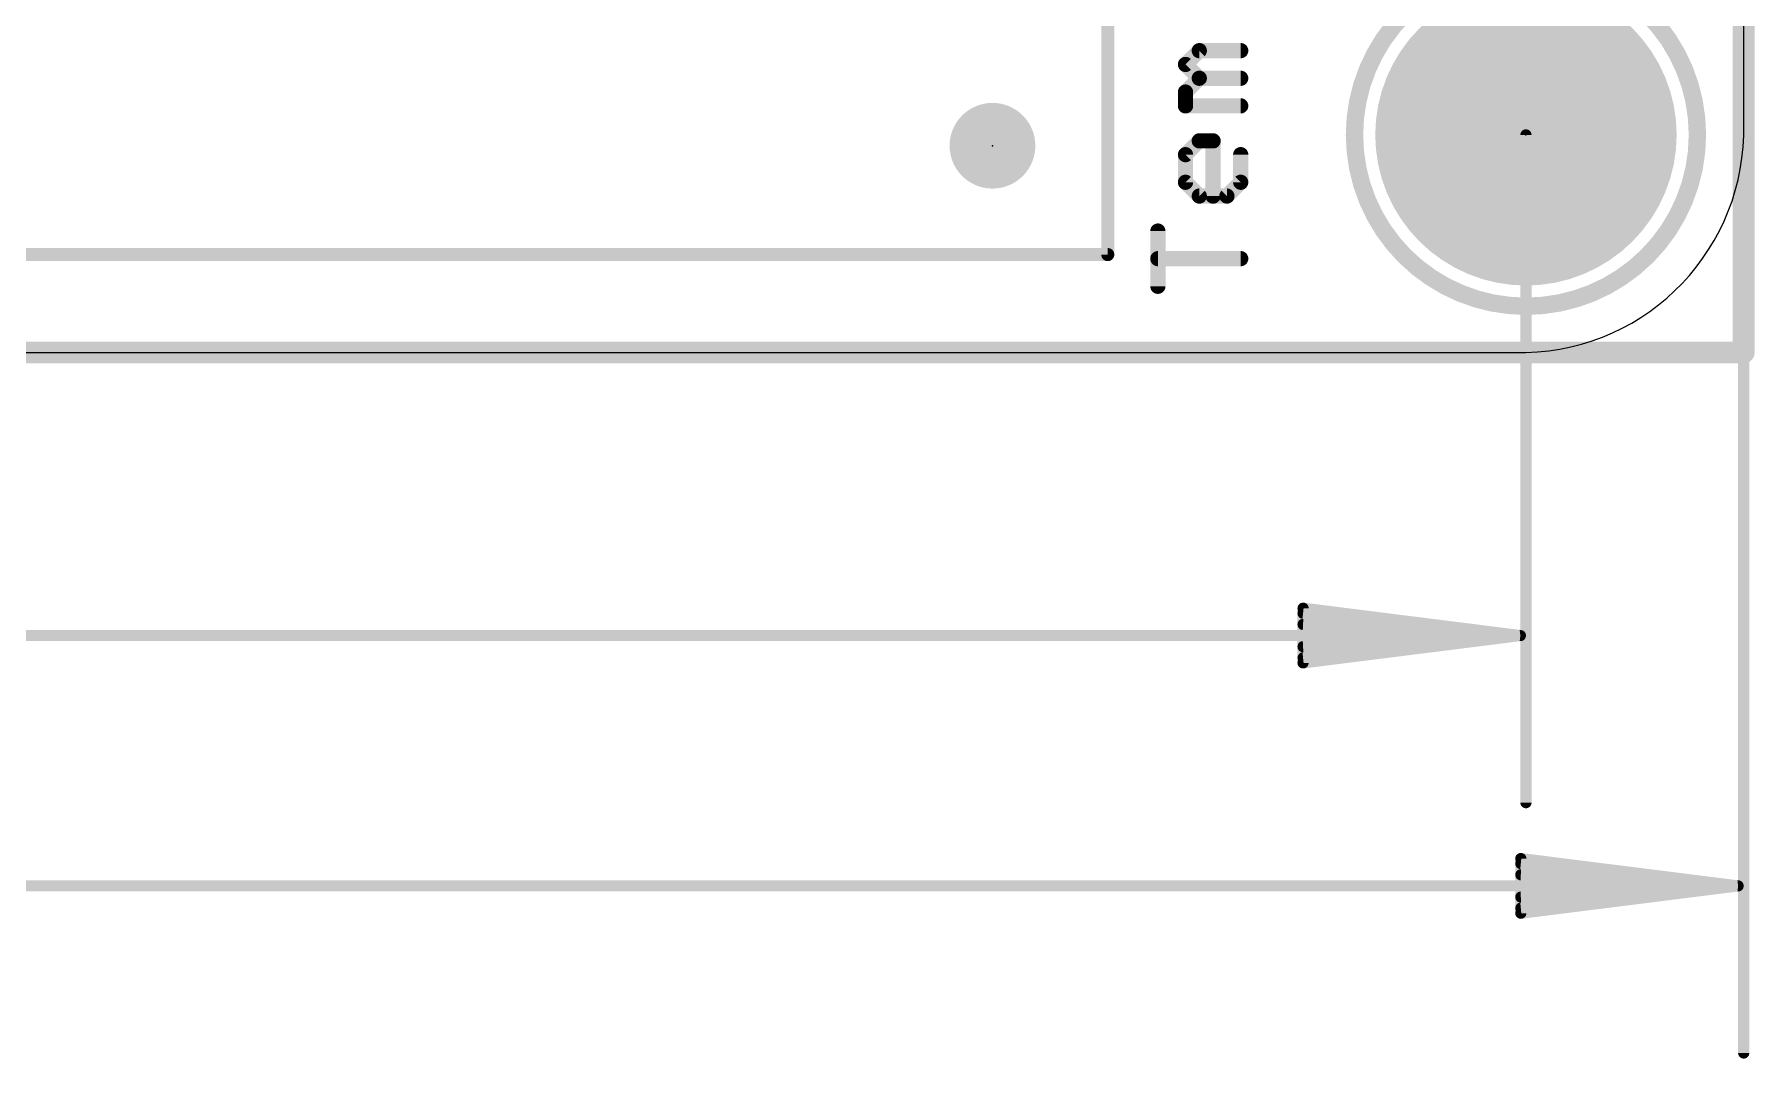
# Model space of a CAD drawing. Extents: x -8.1 to 51, y -8.2 to 25.5.
# Drawn here: x 30.86 to 50.93, y -8.24 to 3.71 of the extents above; entities that cross this region are included whole.
import ezdxf

# ---------------------------------------------------------------- set-up
doc = ezdxf.new("R2010")
doc.units = 0
for name, color, linetype in [('1', 12, 'CONTINUOUS'), ('16', 5, 'CONTINUOUS'), ('17', 110, 'CONTINUOUS'), ('20', 53, 'CONTINUOUS'), ('21', 40, 'CONTINUOUS'), ('23', 40, 'CONTINUOUS'), ('47', 253, 'CONTINUOUS')]:
    doc.layers.add(name, color=color, linetype=linetype)

# ---------------------------------------------------------------- blocks, each defined once
blk = doc.blocks.new('PIE')
at = {"const_width": 0.5}
blk.add_lwpolyline([(0, -0.25, 1), (0, 0.25, 1), (0, -0.25)], format="xyb", dxfattribs=at)
blk = doc.blocks.new('ROUNDP')
at = {"const_width": 0.5}
blk.add_lwpolyline([(0, -0.25, 1), (0, 0.25, 1), (0, -0.25)], format="xyb", dxfattribs=at)

msp = doc.modelspace()

# ---------------------------------------------------------------- linework, layer by layer
at = {"layer": '1', "const_width": 0.254}
for points in [[(50.8, 0), (50.8, 25.4)], [(0, 0), (50.8, 0)]]:
    msp.add_lwpolyline(points, dxfattribs=at)
at = {"layer": '1', "const_width": 0.127}
for points in [[(50.7365, 0, 1), (50.8635, 0)], [(50.8, -0.0635, 1), (50.8, 0.0635)]]:
    msp.add_lwpolyline(points, format="xyb", dxfattribs=at)
at = {"layer": '16', "const_width": 0.254}
for points in [[(50.8, 0), (50.8, 25.4)], [(0, 0), (50.8, 0)]]:
    msp.add_lwpolyline(points, dxfattribs=at)
at = {"layer": '16', "const_width": 0.127}
for points in [[(50.7365, 0, 1), (50.8635, 0)], [(50.8, -0.0635, 1), (50.8, 0.0635)]]:
    msp.add_lwpolyline(points, format="xyb", dxfattribs=at)
at = {"layer": '20'}
for p, q in [((50.8, 2.667), (50.8, 22.987)), ((2.54, 0), (48.26, 0))]:
    msp.add_line(p, q, dxfattribs=at)
msp.add_arc((48.1965, 2.6035), 2.6043, 271.3972, 1.3972, dxfattribs=at)
at = {"layer": '21'}
for points, const_width in [([(43.382, 24.143), (43.382, 1.143)], 0.1524), ([(44.2886, 3.3613), (44.4496, 3.5223)], 0.1778), ([(44.4496, 3.2002), (44.2886, 3.3613)], 0.1778), ([(44.4496, 3.5223), (44.9326, 3.5223)], 0.1778), ([(44.2886, 3.0392), (44.4496, 3.2002)], 0.1778), ([(44.4496, 3.2002), (44.9326, 3.2002)], 0.1778), ([(44.2886, 2.8782), (44.2886, 3.0392)], 0.1778), ([(44.9326, 2.8782), (44.2886, 2.8782)], 0.1778), ([(44.2886, 2.3088), (44.4496, 2.4698)], 0.1778), ([(44.4496, 2.4698), (44.6106, 2.4698)], 0.1778), ([(44.6106, 2.4698), (44.6106, 1.8258)], 0.1778), ([(44.2886, 1.9868), (44.2886, 2.3088)], 0.1778), ([(44.9326, 2.3088), (44.9326, 1.9868)], 0.1778), ([(44.4496, 1.8258), (44.2886, 1.9868)], 0.1778), ([(44.9326, 1.9868), (44.7716, 1.8258)], 0.1778), ([(44.7716, 1.8258), (44.4496, 1.8258)], 0.1778), ([(43.9666, 0.7733), (43.9666, 1.4173)], 0.1778), ([(43.382, 1.143), (8.382, 1.143)], 0.1524), ([(44.9326, 1.0953), (43.9666, 1.0953)], 0.1778)]:
    msp.add_lwpolyline(points, dxfattribs=dict(at, const_width=const_width))
for points, const_width in [([(48.26, 0.54, 1), (48.26, 4.54, 1), (48.26, 0.54)], 0.2032), ([(44.32, 3.3927, 1), (44.2572, 3.3298)], 0.0889), ([(44.2572, 3.3927, 1), (44.32, 3.3298)], 0.0889), ([(44.4496, 3.5667, 1), (44.4496, 3.4778)], 0.0889), ([(44.481, 3.4908, 1), (44.4182, 3.5537)], 0.0889), ([(44.9326, 3.4778, 1), (44.9326, 3.5667)], 0.0889), ([(44.4496, 3.2447, 1), (44.4496, 3.1558)], 0.0889), ([(44.481, 3.1688, 1), (44.4182, 3.2317)], 0.0889), ([(44.4182, 3.1688, 1), (44.481, 3.2317)], 0.0889), ([(44.9326, 3.1558, 1), (44.9326, 3.2447)], 0.0889), ([(44.333, 3.0392, 1), (44.2441, 3.0392)], 0.0889), ([(44.2572, 3.0707, 1), (44.32, 3.0078)], 0.0889), ([(44.2886, 2.9227, 1), (44.2886, 2.8338)], 0.0889), ([(44.2441, 2.8782, 1), (44.333, 2.8782)], 0.0889), ([(44.9326, 2.8338, 1), (44.9326, 2.9227)], 0.0889), ([(44.4496, 2.5142, 1), (44.4496, 2.4253)], 0.0889), ([(44.481, 2.4384, 1), (44.4182, 2.5012)], 0.0889), ([(44.655, 2.4698, 1), (44.5661, 2.4698)], 0.0889), ([(44.6106, 2.4253, 1), (44.6106, 2.5142)], 0.0889), ([(44.333, 2.3088, 1), (44.2441, 2.3088)], 0.0889), ([(44.2572, 2.3402, 1), (44.32, 2.2774)], 0.0889), ([(44.977, 2.3088, 1), (44.8882, 2.3088)], 0.0889), ([(44.32, 2.0182, 1), (44.2572, 1.9554)], 0.0889), ([(44.2441, 1.9868, 1), (44.333, 1.9868)], 0.0889), ([(44.8882, 1.9868, 1), (44.977, 1.9868)], 0.0889), ([(44.964, 1.9554, 1), (44.9012, 2.0182)], 0.0889), ([(44.4496, 1.8702, 1), (44.4496, 1.7813)], 0.0889), ([(44.4182, 1.7944, 1), (44.481, 1.8572)], 0.0889), ([(44.5661, 1.8258, 1), (44.655, 1.8258)], 0.0889), ([(44.7402, 1.8572, 1), (44.803, 1.7944)], 0.0889), ([(44.7716, 1.7813, 1), (44.7716, 1.8702)], 0.0889), ([(44.011, 1.4173, 1), (43.9221, 1.4173)], 0.0889), ([(43.382, 1.1049, 1), (43.382, 1.1811)], 0.0762), ([(43.3439, 1.143, 1), (43.4201, 1.143)], 0.0762), ([(43.9666, 1.1398, 1), (43.9666, 1.0509)], 0.0889), ([(44.9326, 1.0509, 1), (44.9326, 1.1398)], 0.0889), ([(43.9221, 0.7733, 1), (44.011, 0.7733)], 0.0889)]:
    msp.add_lwpolyline(points, format="xyb", dxfattribs=dict(at, const_width=const_width))
at = {"layer": '23'}
for p in [(42.037, 2.413), (48.26, 2.54)]:
    msp.add_point(p, dxfattribs=at)
at = {"layer": '47', "const_width": 0.13}
for points in [[(50.8, 9.144), (50.8, -8.173)], [(48.26, 2.54), (48.26, -5.252)], [(48.195, -3.302), (45.66, -2.9828)], [(45.66, -2.9828), (45.66, -3.6212)], [(48.195, -3.302), (45.66, -3.042)], [(48.195, -3.302), (45.66, -3.172)], [(48.195, -3.302), (2.605, -3.302)], [(45.66, -3.6212), (48.195, -3.302)], [(45.66, -3.432), (48.195, -3.302)], [(45.66, -3.562), (48.195, -3.302)], [(50.735, -6.223), (48.2, -5.9038)], [(48.2, -5.9038), (48.2, -6.5422)], [(50.735, -6.223), (48.2, -5.963)], [(50.735, -6.223), (0.065, -6.223)], [(50.735, -6.223), (48.2, -6.093)], [(48.2, -6.5422), (50.735, -6.223)], [(48.2, -6.353), (50.735, -6.223)], [(48.2, -6.483), (50.735, -6.223)]]:
    msp.add_lwpolyline(points, dxfattribs=at)
at = {"layer": '47', "const_width": 0.065}
for points in [[(48.2925, 2.54, 1), (48.2275, 2.54)], [(45.6641, -2.9505, 1), (45.6559, -3.015)], [(45.6925, -2.9828, 1), (45.6275, -2.9828)], [(45.6633, -3.0097, 1), (45.6567, -3.0743)], [(45.6617, -3.1395, 1), (45.6583, -3.2045)], [(45.6583, -3.3995, 1), (45.6617, -3.4645)], [(48.1991, -3.3342, 1), (48.1909, -3.2698)], [(48.1909, -3.3342, 1), (48.1991, -3.2698)], [(48.1983, -3.3343, 1), (48.1917, -3.2697)], [(48.1917, -3.3343, 1), (48.1983, -3.2697)], [(48.1933, -3.3345, 1), (48.1967, -3.2695)], [(48.1967, -3.3345, 1), (48.1933, -3.2695)], [(48.195, -3.3345, 1), (48.195, -3.2695)], [(45.6567, -3.5297, 1), (45.6633, -3.5943)], [(45.6559, -3.589, 1), (45.6641, -3.6535)], [(45.6275, -3.6212, 1), (45.6925, -3.6212)], [(48.2275, -5.252, 1), (48.2925, -5.252)], [(48.2041, -5.8715, 1), (48.1959, -5.936)], [(48.2325, -5.9038, 1), (48.1675, -5.9038)], [(48.2033, -5.9307, 1), (48.1967, -5.9953)], [(48.2017, -6.0605, 1), (48.1983, -6.1255)], [(50.7391, -6.2552, 1), (50.7309, -6.1908)], [(50.7309, -6.2552, 1), (50.7391, -6.1908)], [(50.7383, -6.2553, 1), (50.7317, -6.1907)], [(50.7317, -6.2553, 1), (50.7383, -6.1907)], [(50.7333, -6.2555, 1), (50.7367, -6.1905)], [(50.7367, -6.2555, 1), (50.7333, -6.1905)], [(50.735, -6.2555, 1), (50.735, -6.1905)], [(48.1983, -6.3205, 1), (48.2017, -6.3855)], [(48.1967, -6.4507, 1), (48.2033, -6.5153)], [(48.1959, -6.51, 1), (48.2041, -6.5745)], [(48.1675, -6.5422, 1), (48.2325, -6.5422)], [(50.7675, -8.173, 1), (50.8325, -8.173)]]:
    msp.add_lwpolyline(points, format="xyb", dxfattribs=at)

# ---------------------------------------------------------------- block references
at = {"layer": '1'}
msp.add_blockref('PIE', (42.037, 2.413), dxfattribs=at)
at = {"layer": '17', "xscale": 3.516, "yscale": 3.516}
msp.add_blockref('ROUNDP', (48.26, 2.54), dxfattribs=at)
msp.add_blockref('ROUNDP', (48.26, 2.54), dxfattribs=at)

doc.saveas('drawing.dxf')
